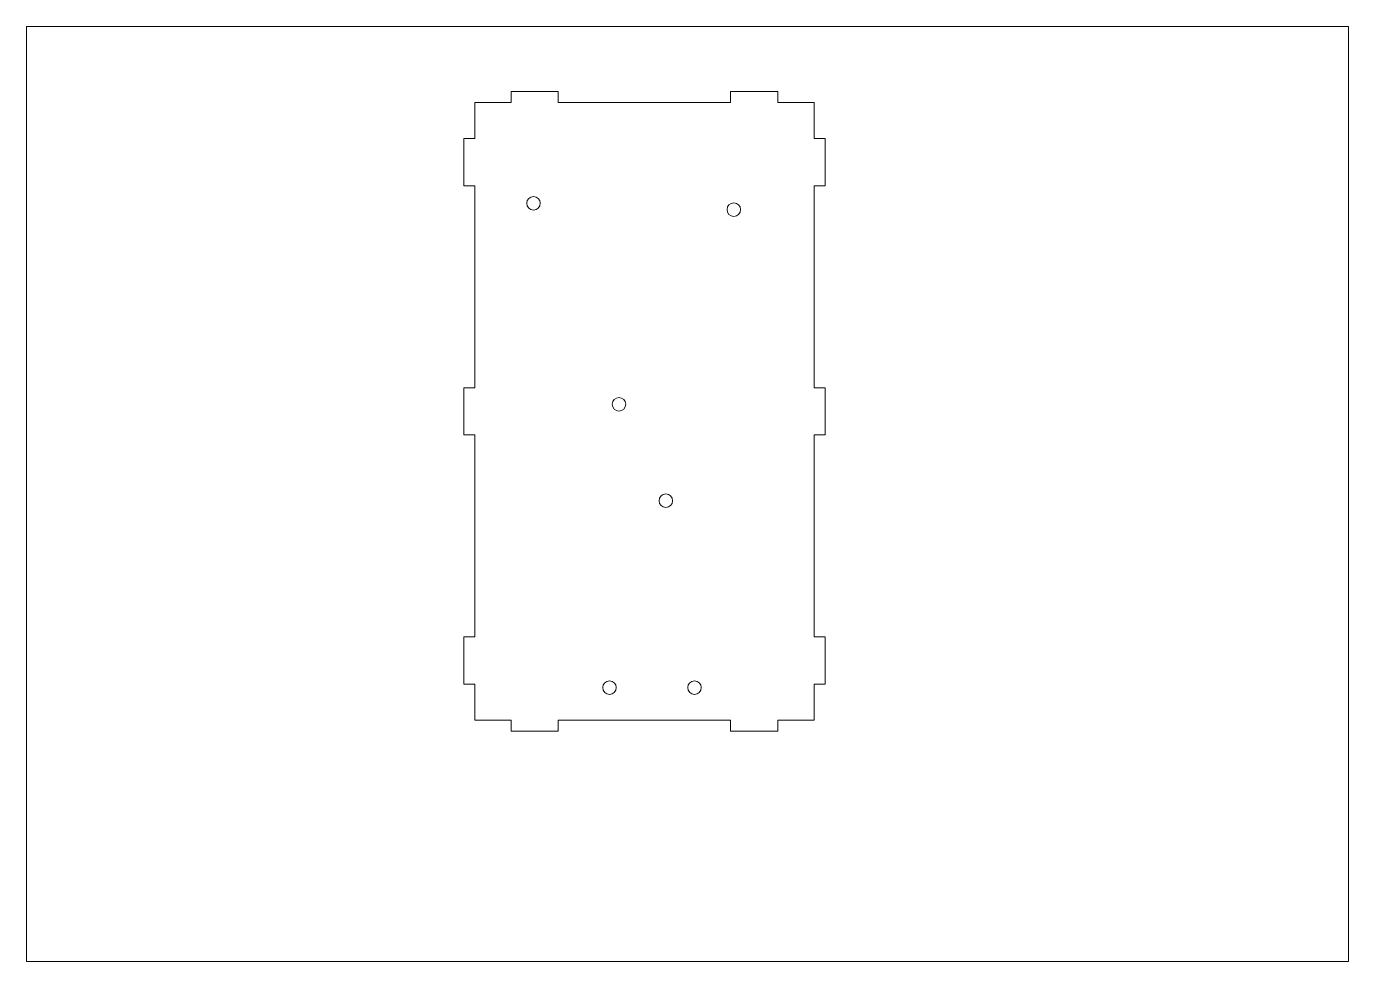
# Paper-space layout 'Sheet1' of a CAD drawing. Header units: inches, sheet in millimetres. Extents: x 0 to 420, y 0 to 297.
# The model-space entities are those that its viewports show. They can reach past a viewport. Long polylines and large blocks are cut down to what shows.
import ezdxf

# ---------------------------------------------------------------- set-up
doc = ezdxf.new("R2010")
doc.units = ezdxf.units.IN
doc.header["$LTSCALE"] = 12.7
doc.header["$MEASUREMENT"] = 0
doc.layers.add('Visible', color=7, linetype='Continuous', lineweight=40)

msp = doc.modelspace()

# ---------------------------------------------------------------- linework, layer by layer
at = {"layer": 'Visible', "lineweight": 20}
for p, q in [((154.45, 276.39), (154.45, 272.89)), ((154.45, 276.39), (169.45, 276.39)), ((169.45, 276.39), (169.45, 272.89)), ((224.2, 276.39), (224.2, 272.89)), ((224.2, 276.39), (239.2, 276.39)), ((239.2, 276.39), (239.2, 272.89)), ((142.95, 272.89), (142.95, 261.39)), ((142.95, 272.89), (154.45, 272.89)), ((169.45, 272.89), (224.2, 272.89)), ((250.7, 272.89), (239.2, 272.89)), ((250.7, 272.89), (250.7, 261.39)), ((139.45, 261.39), (142.95, 261.39)), ((139.45, 261.39), (139.45, 246.39)), ((254.2, 261.39), (250.7, 261.39)), ((254.2, 261.39), (254.2, 246.39)), ((139.45, 246.39), (142.95, 246.39)), ((142.95, 246.39), (142.95, 182.26)), ((254.2, 246.39), (250.7, 246.39)), ((250.7, 246.39), (250.7, 182.26)), ((139.45, 182.26), (142.95, 182.26)), ((139.45, 182.26), (139.45, 167.26)), ((254.2, 182.26), (250.7, 182.26)), ((254.2, 182.26), (254.2, 167.26)), ((139.45, 167.26), (142.95, 167.26)), ((142.95, 103.14), (142.95, 167.26)), ((254.2, 167.26), (250.7, 167.26)), ((250.7, 103.14), (250.7, 167.26)), ((139.45, 103.14), (142.95, 103.14)), ((139.45, 103.14), (139.45, 88.14)), ((254.2, 103.14), (250.7, 103.14)), ((254.2, 103.14), (254.2, 88.14)), ((139.45, 88.14), (142.95, 88.14)), ((142.95, 76.64), (142.95, 88.14)), ((254.2, 88.14), (250.7, 88.14)), ((250.7, 76.64), (250.7, 88.14)), ((142.95, 76.64), (154.45, 76.64)), ((154.45, 73.14), (154.45, 76.64)), ((169.45, 76.64), (224.2, 76.64)), ((169.45, 73.14), (169.45, 76.64)), ((224.2, 73.14), (224.2, 76.64)), ((250.7, 76.64), (239.2, 76.64)), ((239.2, 73.14), (239.2, 76.64)), ((154.45, 73.14), (169.45, 73.14)), ((224.2, 73.14), (239.2, 73.14))]:
    msp.add_line(p, q, dxfattribs=at)
for centre in [(161.59, 240.84), (225.2, 238.83), (188.73, 177), (203.61, 146.37), (185.73, 87), (212.73, 87)]:
    msp.add_circle(centre, 2.15, dxfattribs=at)

psp = doc.layouts.new('Sheet1')

# ---------------------------------------------------------------- viewports
at = {"layer": '0', "view_target_point": (210.5, 148.5)}
psp.add_viewport(center=(210, 148.5), size=(420, 297), view_center_point=(0, 0), view_height=297, dxfattribs=at)

doc.saveas('drawing.dxf')
